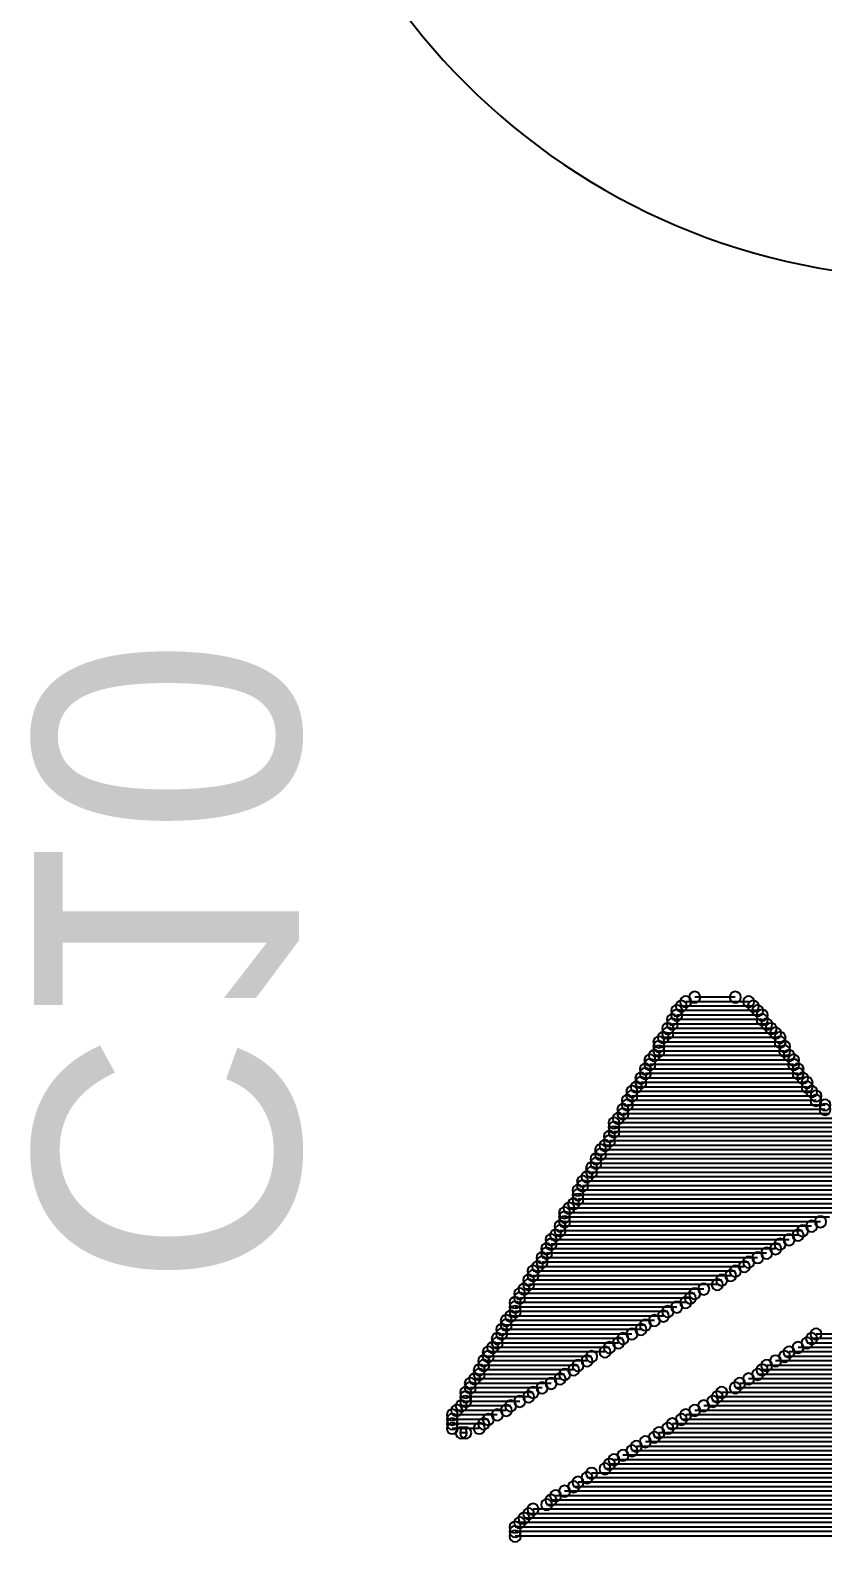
# Model space of a CAD drawing. Extents: x 23089 to 26449, y -1278 to -524.
# Drawn here: x 26424.04 to 26435.25, y -1084.89 to -1063.52 of the extents above; entities that cross this region are included whole.
import ezdxf

# ---------------------------------------------------------------- set-up
doc = ezdxf.new("R2010")
doc.units = 0
doc.header["$MEASUREMENT"] = 0
doc.layers.add('TopOverlay', color=2, linetype='CONTINUOUS')
doc.styles.get("Standard").update_dxf_attribs({"font": 'ec5cdwin.shx'})

msp = doc.modelspace()

# ---------------------------------------------------------------- linework, layer by layer
at = {"layer": 'TopOverlay'}
for p, q in [((26434.266, -1077.315), (26433.25, -1077.315)), ((26434.202, -1077.251), (26433.313, -1077.251)), ((26434.012, -1077.188), (26433.44, -1077.188)), ((26434.393, -1077.505), (26433.123, -1077.505)), ((26434.329, -1077.378), (26433.186, -1077.378)), ((26434.393, -1077.442), (26433.186, -1077.442)), ((26434.647, -1077.759), (26432.996, -1077.759)), ((26434.52, -1077.632), (26433.059, -1077.632)), ((26434.583, -1077.696), (26433.059, -1077.696)), ((26434.456, -1077.569), (26433.123, -1077.569)), ((26434.647, -1077.823), (26432.932, -1077.823)), ((26434.71, -1077.886), (26432.932, -1077.886)), ((26434.71, -1077.95), (26432.932, -1077.95)), ((26434.837, -1078.077), (26432.805, -1078.077)), ((26434.837, -1078.14), (26432.805, -1078.14)), ((26434.774, -1078.013), (26432.869, -1078.013)), ((26434.964, -1078.331), (26432.678, -1078.331)), ((26435.028, -1078.394), (26432.678, -1078.394)), ((26434.901, -1078.204), (26432.742, -1078.204)), ((26434.901, -1078.267), (26432.742, -1078.267)), ((26435.091, -1078.521), (26432.551, -1078.521)), ((26435.155, -1078.585), (26432.551, -1078.585)), ((26435.028, -1078.458), (26432.615, -1078.458)), ((26435.282, -1078.775), (26432.424, -1078.775)), ((26435.155, -1078.648), (26432.488, -1078.648)), ((26435.282, -1078.712), (26432.488, -1078.712)), ((26435.536, -1078.966), (26432.297, -1078.966)), ((26435.599, -1079.029), (26432.297, -1079.029)), ((26435.409, -1078.902), (26432.361, -1078.902)), ((26435.345, -1078.839), (26432.424, -1078.839)), ((26435.79, -1079.156), (26432.234, -1079.156)), ((26435.917, -1079.22), (26432.234, -1079.22)), ((26435.663, -1079.093), (26432.297, -1079.093)), ((26436.234, -1079.474), (26432.043, -1079.474)), ((26436.044, -1079.347), (26432.107, -1079.347)), ((26436.171, -1079.41), (26432.107, -1079.41)), ((26435.98, -1079.283), (26432.17, -1079.283)), ((26436.298, -1079.601), (26431.98, -1079.601)), ((26436.234, -1079.664), (26431.98, -1079.664)), ((26436.298, -1079.537), (26432.043, -1079.537)), ((26436.107, -1079.791), (26431.853, -1079.791)), ((26436.044, -1079.855), (26431.853, -1079.855)), ((26436.171, -1079.728), (26431.916, -1079.728)), ((26435.599, -1080.109), (26431.726, -1080.109)), ((26435.917, -1079.918), (26431.789, -1079.918)), ((26435.79, -1079.982), (26431.789, -1079.982)), ((26435.663, -1080.045), (26431.789, -1080.045)), ((26435.409, -1080.236), (26431.599, -1080.236)), ((26435.345, -1080.299), (26431.599, -1080.299)), ((26435.536, -1080.172), (26431.662, -1080.172)), ((26435.091, -1080.426), (26431.535, -1080.426)), ((26434.964, -1080.49), (26431.535, -1080.49)), ((26435.218, -1080.363), (26431.599, -1080.363)), ((26434.583, -1080.744), (26431.345, -1080.744)), ((26434.774, -1080.617), (26431.408, -1080.617)), ((26434.647, -1080.68), (26431.408, -1080.68)), ((26434.901, -1080.553), (26431.472, -1080.553)), ((26434.329, -1080.871), (26431.281, -1080.871)), ((26434.202, -1080.934), (26431.281, -1080.934)), ((26434.456, -1080.807), (26431.345, -1080.807)), ((26434.012, -1081.061), (26431.154, -1081.061)), ((26433.948, -1081.125), (26431.154, -1081.125)), ((26434.139, -1080.998), (26431.218, -1080.998)), ((26433.44, -1081.379), (26430.964, -1081.379)), ((26433.567, -1081.315), (26431.027, -1081.315)), ((26433.821, -1081.188), (26431.091, -1081.188)), ((26433.758, -1081.252), (26431.091, -1081.252)), ((26433.313, -1081.506), (26430.9, -1081.506)), ((26433.186, -1081.569), (26430.9, -1081.569)), ((26433.377, -1081.442), (26430.964, -1081.442)), ((26432.869, -1081.76), (26430.773, -1081.76)), ((26432.742, -1081.823), (26430.773, -1081.823)), ((26432.996, -1081.696), (26430.837, -1081.696)), ((26433.059, -1081.633), (26430.9, -1081.633)), ((26432.424, -1082.014), (26430.646, -1082.014)), ((26432.678, -1081.887), (26430.71, -1081.887)), ((26432.551, -1081.95), (26430.71, -1081.95)), ((26439.219, -1082.014), (26435.091, -1082.014)), ((26439.219, -1081.95), (26435.155, -1081.95)), ((26432.17, -1082.204), (26430.519, -1082.204)), ((26432.234, -1082.141), (26430.583, -1082.141)), ((26432.361, -1082.077), (26430.646, -1082.077)), ((26439.346, -1082.204), (26434.774, -1082.204)), ((26439.282, -1082.141), (26434.901, -1082.141)), ((26439.282, -1082.077), (26435.028, -1082.077)), ((26431.726, -1082.458), (26430.392, -1082.458)), ((26431.916, -1082.331), (26430.456, -1082.331)), ((26431.789, -1082.395), (26430.456, -1082.395)), ((26431.98, -1082.268), (26430.519, -1082.268)), ((26439.473, -1082.458), (26434.393, -1082.458)), ((26439.473, -1082.395), (26434.456, -1082.395)), ((26439.409, -1082.331), (26434.583, -1082.331)), ((26439.409, -1082.268), (26434.71, -1082.268)), ((26431.408, -1082.649), (26430.265, -1082.649)), ((26431.535, -1082.585), (26430.329, -1082.585)), ((26431.599, -1082.522), (26430.392, -1082.522)), ((26439.6, -1082.649), (26434.075, -1082.649)), ((26439.536, -1082.585), (26434.202, -1082.585)), ((26439.536, -1082.522), (26434.329, -1082.522)), ((26431.154, -1082.776), (26430.202, -1082.776)), ((26431.091, -1082.839), (26430.202, -1082.839)), ((26431.281, -1082.712), (26430.265, -1082.712)), ((26439.663, -1082.839), (26433.758, -1082.839)), ((26439.6, -1082.776), (26433.821, -1082.776)), ((26439.6, -1082.712), (26434.012, -1082.712)), ((26430.646, -1083.093), (26430.011, -1083.093)), ((26430.773, -1083.03), (26430.075, -1083.03)), ((26430.837, -1082.966), (26430.138, -1082.966)), ((26430.964, -1082.903), (26430.202, -1082.903)), ((26439.79, -1083.093), (26433.313, -1083.093)), ((26439.727, -1083.03), (26433.44, -1083.03)), ((26439.727, -1082.966), (26433.567, -1082.966)), ((26439.663, -1082.903), (26433.694, -1082.903)), ((26430.519, -1083.157), (26430.011, -1083.157)), ((26430.456, -1083.22), (26430.011, -1083.22)), ((26430.392, -1083.284), (26430.011, -1083.284)), ((26439.917, -1083.284), (26433.059, -1083.284)), ((26439.854, -1083.22), (26433.123, -1083.22)), ((26439.854, -1083.157), (26433.25, -1083.157)), ((26430.202, -1083.347), (26430.138, -1083.347)), ((26440.044, -1083.474), (26432.742, -1083.474)), ((26439.981, -1083.411), (26432.869, -1083.411)), ((26439.917, -1083.347), (26432.932, -1083.347)), ((26447.22, -1083.728), (26432.297, -1083.728)), ((26447.22, -1083.665), (26432.424, -1083.665)), ((26447.22, -1083.601), (26432.551, -1083.601)), ((26440.108, -1083.538), (26432.615, -1083.538)), ((26447.22, -1083.919), (26431.98, -1083.919)), ((26447.22, -1083.855), (26432.17, -1083.855)), ((26447.22, -1083.792), (26432.234, -1083.792)), ((26447.156, -1084.173), (26431.599, -1084.173)), ((26447.156, -1084.109), (26431.726, -1084.109)), ((26447.22, -1084.046), (26431.789, -1084.046)), ((26447.22, -1083.982), (26431.916, -1083.982)), ((26447.029, -1084.363), (26431.345, -1084.363)), ((26447.093, -1084.3), (26431.408, -1084.3)), ((26447.093, -1084.236), (26431.472, -1084.236)), ((26446.712, -1084.554), (26431.027, -1084.554)), ((26446.775, -1084.49), (26431.091, -1084.49)), ((26446.966, -1084.427), (26431.154, -1084.427)), ((26446.394, -1084.681), (26430.9, -1084.681)), ((26446.204, -1084.744), (26430.9, -1084.744)), ((26446.077, -1084.808), (26430.9, -1084.808)), ((26446.585, -1084.617), (26430.964, -1084.617))]:
    msp.add_line(p, q, dxfattribs=at)
for centre, radius, start, end in [((26436.845, -1057.616), 9.404, 180, 0), ((26433.44, -1077.188), 0.0794, 0, 180), ((26434.012, -1077.188), 0.0794, 0, 180), ((26433.186, -1077.378), 0.0794, 0, 180), ((26433.25, -1077.315), 0.0794, 0, 180), ((26433.25, -1077.315), 0.0794, 180, 0), ((26433.313, -1077.251), 0.0794, 0, 180), ((26433.313, -1077.251), 0.0794, 180, 0), ((26433.44, -1077.188), 0.0794, 180, 0), ((26434.012, -1077.188), 0.0794, 180, 0), ((26434.202, -1077.251), 0.0794, 0, 180), ((26434.202, -1077.251), 0.0794, 180, 0), ((26434.266, -1077.315), 0.0794, 0, 180), ((26434.266, -1077.315), 0.0794, 180, 0), ((26434.329, -1077.378), 0.0794, 0, 180), ((26433.059, -1077.632), 0.0794, 0, 180), ((26433.123, -1077.505), 0.0794, 0, 180), ((26433.123, -1077.569), 0.0794, 0, 180), ((26433.123, -1077.505), 0.0794, 180, 0), ((26433.186, -1077.442), 0.0794, 0, 180), ((26433.186, -1077.378), 0.0794, 180, 0), ((26433.186, -1077.442), 0.0794, 180, 0), ((26434.329, -1077.378), 0.0794, 180, 0), ((26434.393, -1077.442), 0.0794, 0, 180), ((26434.393, -1077.505), 0.0794, 0, 180), ((26434.393, -1077.442), 0.0794, 180, 0), ((26434.393, -1077.505), 0.0794, 180, 0), ((26434.456, -1077.569), 0.0794, 0, 180), ((26434.52, -1077.632), 0.0794, 0, 180), ((26432.932, -1077.823), 0.0794, 0, 180), ((26432.996, -1077.759), 0.0794, 0, 180), ((26432.996, -1077.759), 0.0794, 180, 0), ((26433.059, -1077.696), 0.0794, 0, 180), ((26433.059, -1077.632), 0.0794, 180, 0), ((26433.059, -1077.696), 0.0794, 180, 0), ((26433.123, -1077.569), 0.0794, 180, 0), ((26434.456, -1077.569), 0.0794, 180, 0), ((26434.52, -1077.632), 0.0794, 180, 0), ((26434.583, -1077.696), 0.0794, 0, 180), ((26434.583, -1077.696), 0.0794, 180, 0), ((26434.647, -1077.759), 0.0794, 0, 180), ((26434.647, -1077.823), 0.0794, 0, 180), ((26434.647, -1077.759), 0.0794, 180, 0), ((26432.869, -1078.013), 0.0794, 0, 180), ((26432.932, -1077.886), 0.0794, 0, 180), ((26432.932, -1077.823), 0.0794, 180, 0), ((26432.932, -1077.95), 0.0794, 0, 180), ((26432.932, -1077.886), 0.0794, 180, 0), ((26432.932, -1077.95), 0.0794, 180, 0), ((26434.647, -1077.823), 0.0794, 180, 0), ((26434.71, -1077.886), 0.0794, 0, 180), ((26434.71, -1077.95), 0.0794, 0, 180), ((26434.71, -1077.886), 0.0794, 180, 0), ((26434.71, -1077.95), 0.0794, 180, 0), ((26434.774, -1078.013), 0.0794, 0, 180), ((26432.742, -1078.204), 0.0794, 0, 180), ((26432.742, -1078.267), 0.0794, 0, 180), ((26432.805, -1078.077), 0.0794, 0, 180), ((26432.805, -1078.14), 0.0794, 0, 180), ((26432.805, -1078.077), 0.0794, 180, 0), ((26432.805, -1078.14), 0.0794, 180, 0), ((26432.869, -1078.013), 0.0794, 180, 0), ((26434.774, -1078.013), 0.0794, 180, 0), ((26434.837, -1078.077), 0.0794, 0, 180), ((26434.837, -1078.14), 0.0794, 0, 180), ((26434.837, -1078.077), 0.0794, 180, 0), ((26434.837, -1078.14), 0.0794, 180, 0), ((26434.901, -1078.204), 0.0794, 0, 180), ((26434.901, -1078.267), 0.0794, 0, 180), ((26432.615, -1078.458), 0.0794, 0, 180), ((26432.678, -1078.331), 0.0794, 0, 180), ((26432.678, -1078.394), 0.0794, 0, 180), ((26432.678, -1078.331), 0.0794, 180, 0), ((26432.678, -1078.394), 0.0794, 180, 0), ((26432.742, -1078.204), 0.0794, 180, 0), ((26432.742, -1078.267), 0.0794, 180, 0), ((26434.901, -1078.204), 0.0794, 180, 0), ((26434.901, -1078.267), 0.0794, 180, 0), ((26434.964, -1078.331), 0.0794, 0, 180), ((26434.964, -1078.331), 0.0794, 180, 0), ((26435.028, -1078.394), 0.0794, 0, 180), ((26435.028, -1078.458), 0.0794, 0, 180), ((26435.028, -1078.394), 0.0794, 180, 0), ((26432.488, -1078.648), 0.0794, 0, 180), ((26432.551, -1078.521), 0.0794, 0, 180), ((26432.551, -1078.585), 0.0794, 0, 180), ((26432.551, -1078.521), 0.0794, 180, 0), ((26432.551, -1078.585), 0.0794, 180, 0), ((26432.615, -1078.458), 0.0794, 180, 0), ((26435.028, -1078.458), 0.0794, 180, 0), ((26435.091, -1078.521), 0.0794, 0, 180), ((26435.091, -1078.521), 0.0794, 180, 0), ((26435.155, -1078.585), 0.0794, 0, 180), ((26435.155, -1078.648), 0.0794, 0, 180), ((26435.155, -1078.585), 0.0794, 180, 0), ((26432.361, -1078.902), 0.0794, 0, 180), ((26432.424, -1078.775), 0.0794, 0, 180), ((26432.424, -1078.839), 0.0794, 0, 180), ((26432.424, -1078.775), 0.0794, 180, 0), ((26432.488, -1078.712), 0.0794, 0, 180), ((26432.488, -1078.648), 0.0794, 180, 0), ((26432.488, -1078.712), 0.0794, 180, 0), ((26435.155, -1078.648), 0.0794, 180, 0), ((26435.282, -1078.712), 0.0794, 0, 180), ((26435.282, -1078.775), 0.0794, 0, 180), ((26435.282, -1078.712), 0.0794, 180, 0), ((26435.282, -1078.775), 0.0794, 180, 0), ((26432.297, -1078.966), 0.0794, 0, 180), ((26432.297, -1079.029), 0.0794, 0, 180), ((26432.297, -1078.966), 0.0794, 180, 0), ((26432.297, -1079.093), 0.0794, 0, 180), ((26432.297, -1079.029), 0.0794, 180, 0), ((26432.361, -1078.902), 0.0794, 180, 0), ((26432.424, -1078.839), 0.0794, 180, 0), ((26432.17, -1079.283), 0.0794, 0, 180), ((26432.234, -1079.156), 0.0794, 0, 180), ((26432.234, -1079.22), 0.0794, 0, 180), ((26432.234, -1079.156), 0.0794, 180, 0), ((26432.234, -1079.22), 0.0794, 180, 0), ((26432.297, -1079.093), 0.0794, 180, 0), ((26432.043, -1079.474), 0.0794, 0, 180), ((26432.043, -1079.537), 0.0794, 0, 180), ((26432.043, -1079.474), 0.0794, 180, 0), ((26432.107, -1079.347), 0.0794, 0, 180), ((26432.107, -1079.41), 0.0794, 0, 180), ((26432.107, -1079.347), 0.0794, 180, 0), ((26432.107, -1079.41), 0.0794, 180, 0), ((26432.17, -1079.283), 0.0794, 180, 0), ((26431.916, -1079.728), 0.0794, 0, 180), ((26431.98, -1079.601), 0.0794, 0, 180), ((26431.98, -1079.664), 0.0794, 0, 180), ((26431.98, -1079.601), 0.0794, 180, 0), ((26431.98, -1079.664), 0.0794, 180, 0), ((26432.043, -1079.537), 0.0794, 180, 0), ((26431.789, -1079.918), 0.0794, 0, 180), ((26431.789, -1079.982), 0.0794, 0, 180), ((26431.853, -1079.791), 0.0794, 0, 180), ((26431.853, -1079.855), 0.0794, 0, 180), ((26431.853, -1079.791), 0.0794, 180, 0), ((26431.853, -1079.855), 0.0794, 180, 0), ((26431.916, -1079.728), 0.0794, 180, 0), ((26431.662, -1080.172), 0.0794, 0, 180), ((26431.726, -1080.109), 0.0794, 0, 180), ((26431.726, -1080.109), 0.0794, 180, 0), ((26431.789, -1079.918), 0.0794, 180, 0), ((26431.789, -1080.045), 0.0794, 0, 180), ((26431.789, -1079.982), 0.0794, 180, 0), ((26431.789, -1080.045), 0.0794, 180, 0), ((26431.599, -1080.236), 0.0794, 0, 180), ((26431.599, -1080.299), 0.0794, 0, 180), ((26431.599, -1080.236), 0.0794, 180, 0), ((26431.599, -1080.363), 0.0794, 0, 180), ((26431.599, -1080.299), 0.0794, 180, 0), ((26431.662, -1080.172), 0.0794, 180, 0), ((26435.218, -1080.363), 0.0794, 0, 180), ((26431.408, -1080.617), 0.0794, 0, 180), ((26431.472, -1080.553), 0.0794, 0, 180), ((26431.535, -1080.426), 0.0794, 0, 180), ((26431.535, -1080.49), 0.0794, 0, 180), ((26431.535, -1080.426), 0.0794, 180, 0), ((26431.535, -1080.49), 0.0794, 180, 0), ((26431.599, -1080.363), 0.0794, 180, 0), ((26434.774, -1080.617), 0.0794, 0, 180), ((26434.901, -1080.553), 0.0794, 0, 180), ((26434.964, -1080.49), 0.0794, 0, 180), ((26434.964, -1080.49), 0.0794, 180, 0), ((26435.091, -1080.426), 0.0794, 0, 180), ((26435.091, -1080.426), 0.0794, 180, 0), ((26435.218, -1080.363), 0.0794, 180, 0), ((26431.345, -1080.744), 0.0794, 0, 180), ((26431.345, -1080.807), 0.0794, 0, 180), ((26431.345, -1080.744), 0.0794, 180, 0), ((26431.408, -1080.68), 0.0794, 0, 180), ((26431.408, -1080.617), 0.0794, 180, 0), ((26431.408, -1080.68), 0.0794, 180, 0), ((26431.472, -1080.553), 0.0794, 180, 0), ((26434.456, -1080.807), 0.0794, 0, 180), ((26434.583, -1080.744), 0.0794, 0, 180), ((26434.583, -1080.744), 0.0794, 180, 0), ((26434.647, -1080.68), 0.0794, 0, 180), ((26434.647, -1080.68), 0.0794, 180, 0), ((26434.774, -1080.617), 0.0794, 180, 0), ((26434.901, -1080.553), 0.0794, 180, 0), ((26431.218, -1080.998), 0.0794, 0, 180), ((26431.281, -1080.871), 0.0794, 0, 180), ((26431.281, -1080.934), 0.0794, 0, 180), ((26431.281, -1080.871), 0.0794, 180, 0), ((26431.281, -1080.934), 0.0794, 180, 0), ((26431.345, -1080.807), 0.0794, 180, 0), ((26434.139, -1080.998), 0.0794, 0, 180), ((26434.202, -1080.934), 0.0794, 0, 180), ((26434.202, -1080.934), 0.0794, 180, 0), ((26434.329, -1080.871), 0.0794, 0, 180), ((26434.329, -1080.871), 0.0794, 180, 0), ((26434.456, -1080.807), 0.0794, 180, 0), ((26431.091, -1081.188), 0.0794, 0, 180), ((26431.091, -1081.252), 0.0794, 0, 180), ((26431.154, -1081.061), 0.0794, 0, 180), ((26431.154, -1081.125), 0.0794, 0, 180), ((26431.154, -1081.061), 0.0794, 180, 0), ((26431.154, -1081.125), 0.0794, 180, 0), ((26431.218, -1080.998), 0.0794, 180, 0), ((26433.758, -1081.252), 0.0794, 0, 180), ((26433.821, -1081.188), 0.0794, 0, 180), ((26433.948, -1081.125), 0.0794, 0, 180), ((26433.948, -1081.125), 0.0794, 180, 0), ((26434.012, -1081.061), 0.0794, 0, 180), ((26434.012, -1081.061), 0.0794, 180, 0), ((26434.139, -1080.998), 0.0794, 180, 0), ((26430.964, -1081.379), 0.0794, 0, 180), ((26430.964, -1081.442), 0.0794, 0, 180), ((26430.964, -1081.379), 0.0794, 180, 0), ((26431.027, -1081.315), 0.0794, 0, 180), ((26431.027, -1081.315), 0.0794, 180, 0), ((26431.091, -1081.188), 0.0794, 180, 0), ((26431.091, -1081.252), 0.0794, 180, 0), ((26433.377, -1081.442), 0.0794, 0, 180), ((26433.44, -1081.379), 0.0794, 0, 180), ((26433.44, -1081.379), 0.0794, 180, 0), ((26433.567, -1081.315), 0.0794, 0, 180), ((26433.567, -1081.315), 0.0794, 180, 0), ((26433.758, -1081.252), 0.0794, 180, 0), ((26433.821, -1081.188), 0.0794, 180, 0), ((26430.9, -1081.506), 0.0794, 0, 180), ((26430.9, -1081.569), 0.0794, 0, 180), ((26430.9, -1081.506), 0.0794, 180, 0), ((26430.9, -1081.633), 0.0794, 0, 180), ((26430.9, -1081.569), 0.0794, 180, 0), ((26430.964, -1081.442), 0.0794, 180, 0), ((26433.059, -1081.633), 0.0794, 0, 180), ((26433.186, -1081.569), 0.0794, 0, 180), ((26433.186, -1081.569), 0.0794, 180, 0), ((26433.313, -1081.506), 0.0794, 0, 180), ((26433.313, -1081.506), 0.0794, 180, 0), ((26433.377, -1081.442), 0.0794, 180, 0), ((26430.71, -1081.887), 0.0794, 0, 180), ((26430.773, -1081.76), 0.0794, 0, 180), ((26430.773, -1081.823), 0.0794, 0, 180), ((26430.773, -1081.76), 0.0794, 180, 0), ((26430.773, -1081.823), 0.0794, 180, 0), ((26430.837, -1081.696), 0.0794, 0, 180), ((26430.837, -1081.696), 0.0794, 180, 0), ((26430.9, -1081.633), 0.0794, 180, 0), ((26432.678, -1081.887), 0.0794, 0, 180), ((26432.742, -1081.823), 0.0794, 0, 180), ((26432.742, -1081.823), 0.0794, 180, 0), ((26432.869, -1081.76), 0.0794, 0, 180), ((26432.869, -1081.76), 0.0794, 180, 0), ((26432.996, -1081.696), 0.0794, 0, 180), ((26432.996, -1081.696), 0.0794, 180, 0), ((26433.059, -1081.633), 0.0794, 180, 0), ((26430.646, -1082.014), 0.0794, 0, 180), ((26430.646, -1082.077), 0.0794, 0, 180), ((26430.646, -1082.014), 0.0794, 180, 0), ((26430.71, -1081.95), 0.0794, 0, 180), ((26430.71, -1081.887), 0.0794, 180, 0), ((26430.71, -1081.95), 0.0794, 180, 0), ((26432.361, -1082.077), 0.0794, 0, 180), ((26432.424, -1082.014), 0.0794, 0, 180), ((26432.424, -1082.014), 0.0794, 180, 0), ((26432.551, -1081.95), 0.0794, 0, 180), ((26432.551, -1081.95), 0.0794, 180, 0), ((26432.678, -1081.887), 0.0794, 180, 0), ((26435.028, -1082.077), 0.0794, 0, 180), ((26435.091, -1082.014), 0.0794, 0, 180), ((26435.091, -1082.014), 0.0794, 180, 0), ((26435.155, -1081.95), 0.0794, 0, 180), ((26435.155, -1081.95), 0.0794, 180, 0), ((26430.456, -1082.331), 0.0794, 0, 180), ((26430.519, -1082.204), 0.0794, 0, 180), ((26430.519, -1082.268), 0.0794, 0, 180), ((26430.519, -1082.204), 0.0794, 180, 0), ((26430.583, -1082.141), 0.0794, 0, 180), ((26430.583, -1082.141), 0.0794, 180, 0), ((26430.646, -1082.077), 0.0794, 180, 0), ((26431.916, -1082.331), 0.0794, 0, 180), ((26431.98, -1082.268), 0.0794, 0, 180), ((26432.17, -1082.204), 0.0794, 0, 180), ((26432.17, -1082.204), 0.0794, 180, 0), ((26432.234, -1082.141), 0.0794, 0, 180), ((26432.234, -1082.141), 0.0794, 180, 0), ((26432.361, -1082.077), 0.0794, 180, 0), ((26434.583, -1082.331), 0.0794, 0, 180), ((26434.71, -1082.268), 0.0794, 0, 180), ((26434.774, -1082.204), 0.0794, 0, 180), ((26434.774, -1082.204), 0.0794, 180, 0), ((26434.901, -1082.141), 0.0794, 0, 180), ((26434.901, -1082.141), 0.0794, 180, 0), ((26435.028, -1082.077), 0.0794, 180, 0), ((26430.392, -1082.458), 0.0794, 0, 180), ((26430.392, -1082.522), 0.0794, 0, 180), ((26430.392, -1082.458), 0.0794, 180, 0), ((26430.456, -1082.395), 0.0794, 0, 180), ((26430.456, -1082.331), 0.0794, 180, 0), ((26430.456, -1082.395), 0.0794, 180, 0), ((26430.519, -1082.268), 0.0794, 180, 0), ((26431.599, -1082.522), 0.0794, 0, 180), ((26431.726, -1082.458), 0.0794, 0, 180), ((26431.726, -1082.458), 0.0794, 180, 0), ((26431.789, -1082.395), 0.0794, 0, 180), ((26431.789, -1082.395), 0.0794, 180, 0), ((26431.916, -1082.331), 0.0794, 180, 0), ((26431.98, -1082.268), 0.0794, 180, 0), ((26434.329, -1082.522), 0.0794, 0, 180), ((26434.393, -1082.458), 0.0794, 0, 180), ((26434.393, -1082.458), 0.0794, 180, 0), ((26434.456, -1082.395), 0.0794, 0, 180), ((26434.456, -1082.395), 0.0794, 180, 0), ((26434.583, -1082.331), 0.0794, 180, 0), ((26434.71, -1082.268), 0.0794, 180, 0), ((26430.265, -1082.649), 0.0794, 0, 180), ((26430.265, -1082.712), 0.0794, 0, 180), ((26430.265, -1082.649), 0.0794, 180, 0), ((26430.329, -1082.585), 0.0794, 0, 180), ((26430.329, -1082.585), 0.0794, 180, 0), ((26430.392, -1082.522), 0.0794, 180, 0), ((26431.281, -1082.712), 0.0794, 0, 180), ((26431.408, -1082.649), 0.0794, 0, 180), ((26431.408, -1082.649), 0.0794, 180, 0), ((26431.535, -1082.585), 0.0794, 0, 180), ((26431.535, -1082.585), 0.0794, 180, 0), ((26431.599, -1082.522), 0.0794, 180, 0), ((26434.012, -1082.712), 0.0794, 0, 180), ((26434.075, -1082.649), 0.0794, 0, 180), ((26434.075, -1082.649), 0.0794, 180, 0), ((26434.202, -1082.585), 0.0794, 0, 180), ((26434.202, -1082.585), 0.0794, 180, 0), ((26434.329, -1082.522), 0.0794, 180, 0), ((26430.138, -1082.966), 0.0794, 0, 180), ((26430.202, -1082.776), 0.0794, 0, 180), ((26430.202, -1082.839), 0.0794, 0, 180), ((26430.202, -1082.776), 0.0794, 180, 0), ((26430.202, -1082.903), 0.0794, 0, 180), ((26430.202, -1082.839), 0.0794, 180, 0), ((26430.265, -1082.712), 0.0794, 180, 0), ((26430.837, -1082.966), 0.0794, 0, 180), ((26430.964, -1082.903), 0.0794, 0, 180), ((26431.091, -1082.839), 0.0794, 0, 180), ((26431.091, -1082.839), 0.0794, 180, 0), ((26431.154, -1082.776), 0.0794, 0, 180), ((26431.154, -1082.776), 0.0794, 180, 0), ((26431.281, -1082.712), 0.0794, 180, 0), ((26433.567, -1082.966), 0.0794, 0, 180), ((26433.694, -1082.903), 0.0794, 0, 180), ((26433.758, -1082.839), 0.0794, 0, 180), ((26433.758, -1082.839), 0.0794, 180, 0), ((26433.821, -1082.776), 0.0794, 0, 180), ((26433.821, -1082.776), 0.0794, 180, 0), ((26434.012, -1082.712), 0.0794, 180, 0), ((26430.011, -1083.093), 0.0794, 0, 180), ((26430.011, -1083.157), 0.0794, 0, 180), ((26430.011, -1083.093), 0.0794, 180, 0), ((26430.075, -1083.03), 0.0794, 0, 180), ((26430.075, -1083.03), 0.0794, 180, 0), ((26430.138, -1082.966), 0.0794, 180, 0), ((26430.202, -1082.903), 0.0794, 180, 0), ((26430.519, -1083.157), 0.0794, 0, 180), ((26430.646, -1083.093), 0.0794, 0, 180), ((26430.646, -1083.093), 0.0794, 180, 0), ((26430.773, -1083.03), 0.0794, 0, 180), ((26430.773, -1083.03), 0.0794, 180, 0), ((26430.837, -1082.966), 0.0794, 180, 0), ((26430.964, -1082.903), 0.0794, 180, 0), ((26433.25, -1083.157), 0.0794, 0, 180), ((26433.313, -1083.093), 0.0794, 0, 180), ((26433.313, -1083.093), 0.0794, 180, 0), ((26433.44, -1083.03), 0.0794, 0, 180), ((26433.44, -1083.03), 0.0794, 180, 0), ((26433.567, -1082.966), 0.0794, 180, 0), ((26433.694, -1082.903), 0.0794, 180, 0), ((26430.011, -1083.22), 0.0794, 0, 180), ((26430.011, -1083.157), 0.0794, 180, 0), ((26430.011, -1083.284), 0.0794, 0, 180), ((26430.011, -1083.22), 0.0794, 180, 0), ((26430.011, -1083.284), 0.0794, 180, 0), ((26430.138, -1083.347), 0.0794, 0, 180), ((26430.202, -1083.347), 0.0794, 0, 180), ((26430.392, -1083.284), 0.0794, 0, 180), ((26430.392, -1083.284), 0.0794, 180, 0), ((26430.456, -1083.22), 0.0794, 0, 180), ((26430.456, -1083.22), 0.0794, 180, 0), ((26430.519, -1083.157), 0.0794, 180, 0), ((26432.932, -1083.347), 0.0794, 0, 180), ((26433.059, -1083.284), 0.0794, 0, 180), ((26433.059, -1083.284), 0.0794, 180, 0), ((26433.123, -1083.22), 0.0794, 0, 180), ((26433.123, -1083.22), 0.0794, 180, 0), ((26433.25, -1083.157), 0.0794, 180, 0), ((26430.138, -1083.347), 0.0794, 180, 0), ((26430.202, -1083.347), 0.0794, 180, 0), ((26432.551, -1083.601), 0.0794, 0, 180), ((26432.615, -1083.538), 0.0794, 0, 180), ((26432.742, -1083.474), 0.0794, 0, 180), ((26432.742, -1083.474), 0.0794, 180, 0), ((26432.869, -1083.411), 0.0794, 0, 180), ((26432.869, -1083.411), 0.0794, 180, 0), ((26432.932, -1083.347), 0.0794, 180, 0), ((26432.234, -1083.792), 0.0794, 0, 180), ((26432.297, -1083.728), 0.0794, 0, 180), ((26432.297, -1083.728), 0.0794, 180, 0), ((26432.424, -1083.665), 0.0794, 0, 180), ((26432.424, -1083.665), 0.0794, 180, 0), ((26432.551, -1083.601), 0.0794, 180, 0), ((26432.615, -1083.538), 0.0794, 180, 0), ((26431.916, -1083.982), 0.0794, 0, 180), ((26431.98, -1083.919), 0.0794, 0, 180), ((26431.98, -1083.919), 0.0794, 180, 0), ((26432.17, -1083.855), 0.0794, 0, 180), ((26432.17, -1083.855), 0.0794, 180, 0), ((26432.234, -1083.792), 0.0794, 180, 0), ((26431.472, -1084.236), 0.0794, 0, 180), ((26431.599, -1084.173), 0.0794, 0, 180), ((26431.599, -1084.173), 0.0794, 180, 0), ((26431.726, -1084.109), 0.0794, 0, 180), ((26431.726, -1084.109), 0.0794, 180, 0), ((26431.789, -1084.046), 0.0794, 0, 180), ((26431.789, -1084.046), 0.0794, 180, 0), ((26431.916, -1083.982), 0.0794, 180, 0), ((26431.154, -1084.427), 0.0794, 0, 180), ((26431.345, -1084.363), 0.0794, 0, 180), ((26431.345, -1084.363), 0.0794, 180, 0), ((26431.408, -1084.3), 0.0794, 0, 180), ((26431.408, -1084.3), 0.0794, 180, 0), ((26431.472, -1084.236), 0.0794, 180, 0), ((26430.9, -1084.681), 0.0794, 0, 180), ((26430.964, -1084.617), 0.0794, 0, 180), ((26431.027, -1084.554), 0.0794, 0, 180), ((26431.027, -1084.554), 0.0794, 180, 0), ((26431.091, -1084.49), 0.0794, 0, 180), ((26431.091, -1084.49), 0.0794, 180, 0), ((26431.154, -1084.427), 0.0794, 180, 0), ((26430.9, -1084.744), 0.0794, 0, 180), ((26430.9, -1084.681), 0.0794, 180, 0), ((26430.9, -1084.808), 0.0794, 0, 180), ((26430.9, -1084.744), 0.0794, 180, 0), ((26430.9, -1084.808), 0.0794, 180, 0), ((26430.964, -1084.617), 0.0794, 180, 0)]:
    msp.add_arc(centre, radius, start, end, dxfattribs=at)

# ---------------------------------------------------------------- texts
at = {"layer": 'TopOverlay', "text_generation_flag": 2}
msp.add_text('C10', height=3.75, rotation=270, dxfattribs=at).set_placement((26424.095, -1081.301))

doc.saveas('drawing.dxf')
